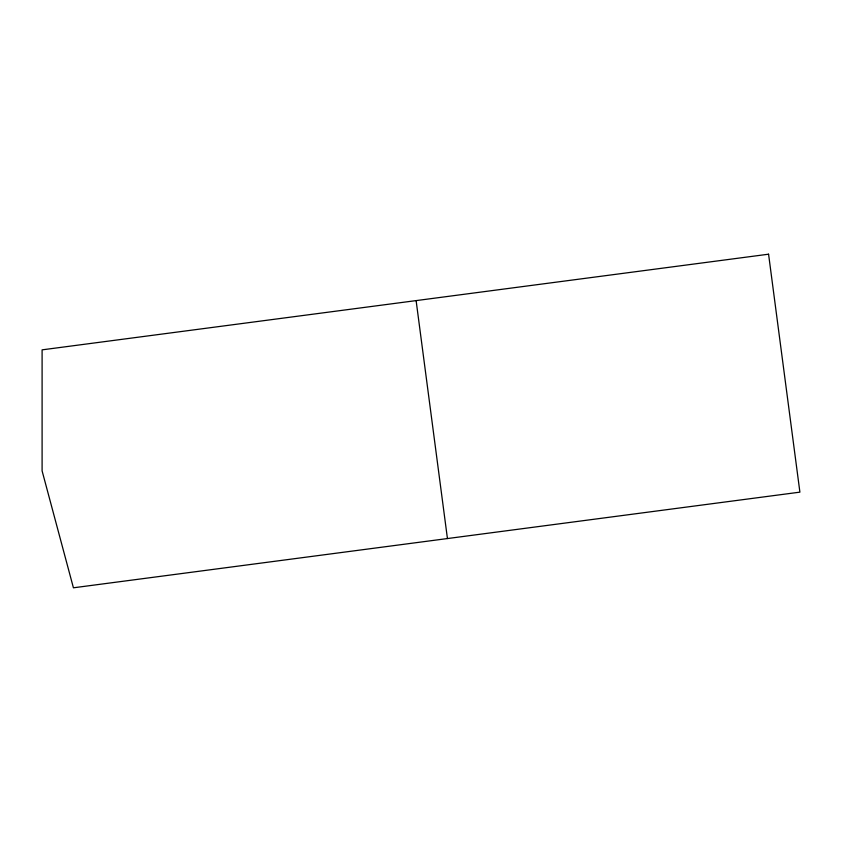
<?xml version="1.0" encoding="UTF-8"?>
<svg xmlns="http://www.w3.org/2000/svg" width="842" height="842" viewBox="0 0 842 842"><rect width="100%" height="100%" fill="white"/><g stroke="black" fill="none" stroke-linecap="round" stroke-linejoin="round"><path stroke-width="1.26" d="M416.116 300.605L447.439 538.554M768.578 254.2L42.1 349.851L42.1 470.878L73.422 587.8L799.9 492.149L768.578 254.2"/></g></svg>
